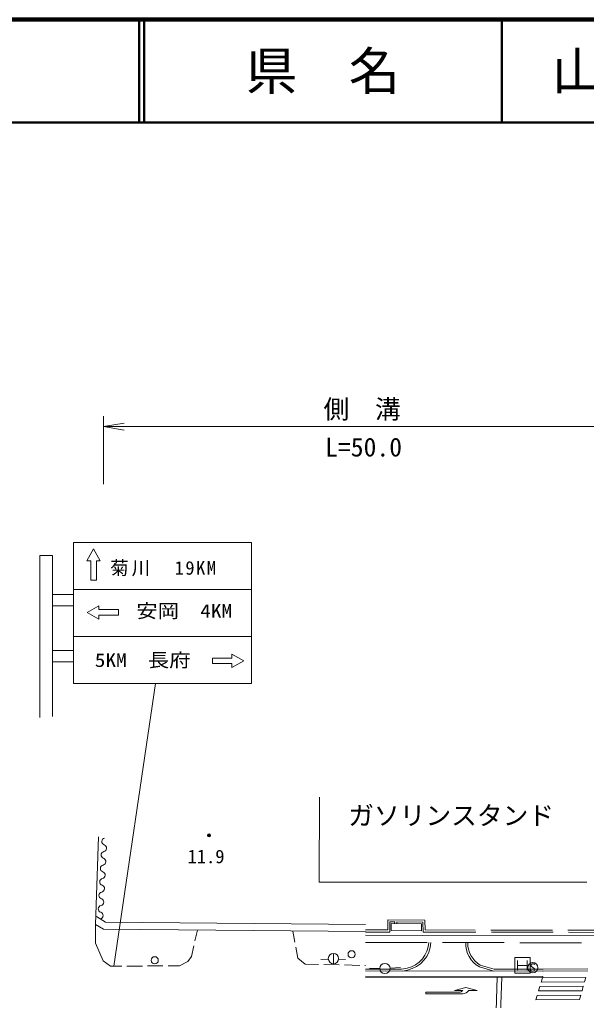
# Model space of a CAD drawing. Units: millimetres, scale not verified. Extents: x 40000 to 680000, y 20000 to 380000.
# Drawn here: x 286144 to 341222, y 284632 to 380000 of the extents above; entities that cross this region are included whole.
import ezdxf
from ezdxf.enums import TextEntityAlignment as Align

# ---------------------------------------------------------------- set-up
doc = ezdxf.new("R2010")
doc.units = ezdxf.units.MM
doc.header["$LTSCALE"] = 1000
doc.linetypes.add('DASHED', pattern=[7.5, 6, -1.5])
for name, color, linetype, lineweight in [('M-BGD', 7, 'Continuous', 13), ('M-STR-HTXT', 7, 'Continuous', 13), ('M-STR-STRC', 7, 'Continuous', 13), ('M-TTL', 2, 'Continuous', 140), ('M-TTL-LINE', 7, 'Continuous', 50), ('M-WORK', 1, 'Continuous', 13)]:
    doc.layers.add(name, color=color, linetype=linetype, lineweight=lineweight)
doc.layers.add('M-TTL-TXT', color=7, linetype='Continuous')
doc.styles.add('ＭＳ ゴシック', font='')
doc.styles.get('ＭＳ ゴシック').set_extended_font_data('MS Gothic')

# ---------------------------------------------------------------- blocks, each defined once
blk = doc.blocks.new('open_arrow')
at = {"color": 0, "linetype": 'Continuous', "lineweight": -2}
blk.add_lwpolyline([(7.5, 1.25), (0, 0), (7.5, -1.25)], dxfattribs=at)

msp = doc.modelspace()

# ---------------------------------------------------------------- linework, layer by layer
at = {"layer": 'M-BGD'}
for p, q in [((315254, 296141), (315271, 304383)), ((315254, 296141), (341264, 296124)), ((322259, 292117), (322253, 291427)), ((325209, 292091), (322259, 292117)), ((325203, 291401), (325209, 292091)), ((319749, 290972), (344467, 290923)), ((322253, 291427), (325203, 291401)), ((319747, 287492), (336997, 287467)), ((321136, 287743), (320136, 287763)), ((322159, 287768), (323156, 287836)), ((323341, 287487), (323838, 287579)), ((330823, 287881), (332221, 287483))]:
    msp.add_line(p, q, dxfattribs=at)
at = {"layer": 'M-BGD', "linetype": 'DASHED'}
for p, q in [((321919, 292459), (321915, 291481)), ((325510, 292441), (321919, 292459)), ((322118, 292258), (322115, 291281)), ((322118, 292258), (322594, 292256)), ((322594, 292256), (322589, 292114)), ((322802, 292255), (325316, 292242)), ((322802, 292255), (322804, 292112)), ((325316, 292242), (325349, 291277)), ((325542, 291477), (325510, 292441)), ((321915, 291481), (319749, 291481)), ((319749, 291281), (322115, 291281)), ((325342, 290955), (319749, 290969)), ((345488, 291241), (325349, 291277)), ((345422, 291442), (325542, 291477)), ((319748, 290272), (344500, 290222)), ((319748, 290269), (325341, 290255)), ((332249, 287683), (330902, 288066)), ((323249, 287673), (319747, 287679)), ((323802, 287776), (323249, 287673)), ((337029, 287681), (332249, 287683)), ((341349, 287692), (337029, 287681)), ((337029, 287481), (341349, 287492))]:
    msp.add_line(p, q, dxfattribs=at)
at = {"layer": 'M-BGD'}
msp.add_circle((321649, 287733), 500, dxfattribs=at)
for centre, radius, start, end in [((323259, 290361), 2642, 281.75829, 358.10089), ((323259, 290361), 2842, 281.75837, 358.10089), ((332163, 290185), 2666, 178.50234, 239.80961), ((332163, 290185), 2466, 178.50224, 239.23751)]:
    msp.add_arc(centre, radius, start, end, dxfattribs=at)
at = {"layer": 'M-STR-HTXT'}
for p, q in [((294309, 334826), (294309, 341428)), ((294309, 340428), (344657, 340428))]:
    msp.add_line(p, q, dxfattribs=at)
at = {"layer": 'M-STR-STRC'}
for p, q in [((291372, 329162), (291372, 315449)), ((291372, 329162), (308667, 329162)), ((308667, 329162), (308667, 315449)), ((292690, 327387), (293338, 328530)), ((293338, 328530), (293985, 327387)), ((288108, 327903), (289330, 327903)), ((288108, 327903), (288108, 317567)), ((289330, 312251), (289330, 327903)), ((293071, 327387), (292690, 327387)), ((293071, 325483), (293071, 327387)), ((293985, 327387), (293604, 327387)), ((293604, 327387), (293604, 325483)), ((293604, 325483), (293071, 325483)), ((291372, 324591), (308667, 324591)), ((289330, 324095), (291372, 324095)), ((291372, 323007), (289330, 323007)), ((292702, 322360), (293844, 323007)), ((293844, 321713), (292702, 322360)), ((293844, 323007), (293844, 322627)), ((293844, 322627), (295748, 322627)), ((295748, 322627), (295748, 322094)), ((295748, 322094), (293844, 322094)), ((293844, 322094), (293844, 321713)), ((291372, 320020), (308667, 320020)), ((289330, 318655), (291372, 318655)), ((304874, 317920), (306778, 317920)), ((304874, 317387), (304874, 317920)), ((306778, 317920), (306778, 318301)), ((306778, 318301), (307921, 317653)), ((307921, 317653), (306778, 317006)), ((288108, 317567), (288108, 312127)), ((291372, 317567), (289330, 317567)), ((306778, 317387), (304874, 317387)), ((306778, 317006), (306778, 317387)), ((291372, 315449), (308667, 315449)), ((295285, 287949), (299349, 315449)), ((334536, 288504), (334536, 287567)), ((334536, 288036), (335474, 288036)), ((335474, 288504), (335474, 287567)), ((319747, 286992), (336996, 286967)), ((319747, 286842), (336996, 286817)), ((332546, 286890), (332357, 280890)), ((332807, 280888), (332995, 286875)), ((336964, 286841), (336837, 286409)), ((336837, 286409), (341055, 286430)), ((341183, 286862), (336964, 286841)), ((336996, 286967), (336996, 286817)), ((341055, 286430), (341183, 286862)), ((325611, 285283), (325611, 285433)), ((328854, 285432), (325611, 285433)), ((329211, 285282), (325611, 285283)), ((329511, 285882), (328411, 285582)), ((329211, 285582), (328411, 285582)), ((330611, 285581), (329511, 285882)), ((330611, 285581), (329811, 285581)), ((336581, 285546), (336709, 285978)), ((340800, 285567), (336581, 285546)), ((336709, 285978), (340927, 285999)), ((340927, 285999), (340800, 285567)), ((336325, 284683), (336453, 285115)), ((340544, 284704), (336325, 284683)), ((336453, 285115), (340672, 285136)), ((340672, 285136), (340544, 284704))]:
    msp.add_line(p, q, dxfattribs=at)
msp.add_lwpolyline([(334255, 287286), (334255, 288786), (335755, 288786), (335755, 287286)], close=True, dxfattribs=at)
msp.add_lwpolyline([(336220, 288108), (336197, 288142), (336162, 288165), (336112, 288183), (336035, 288195), (335969, 288187), (335909, 288158), (335868, 288109), (335857, 288052), (335854, 288015), (335866, 287962), (335897, 287930), (336142, 287733), (336165, 287684), (336176, 287619), (336162, 287561), (336137, 287517), (336096, 287477), (336016, 287467), (335902, 287484), (335854, 287499), (335810, 287528), (335777, 287571), (335751, 287633)], dxfattribs=at)
msp.add_circle((336018, 287813), 498, dxfattribs=at)
for centre, radius, start, end in [((328854, 285932), 500, 269.98196, 315.55496), ((329090, 286274), 1000, 276.94953, 316.1445)]:
    msp.add_arc(centre, radius, start, end, dxfattribs=at)
at = {"layer": 'M-TTL'}
msp.add_line((680000, 380000), (40000, 380000), dxfattribs=at)
at = {"layer": 'M-TTL-LINE'}
for p, q in [((297750, 380000), (297750, 370000)), ((298250, 380000), (298250, 370000)), ((333000, 380000), (333000, 370000)), ((40000, 370000), (680000, 370000))]:
    msp.add_line(p, q, dxfattribs=at)
at = {"layer": 'M-WORK'}
for p, q in [((293532, 292002), (293816, 300526)), ((293532, 292002), (293503, 290210)), ((293532, 292002), (294309, 291542)), ((293601, 292774), (294503, 292241)), ((294503, 292241), (319749, 292014)), ((294309, 291542), (319749, 291314)), ((303180, 290430), (303415, 291461)), ((312691, 291377), (312893, 290308)), ((293503, 290210), (294276, 288470)), ((302835, 288912), (303069, 289943)), ((312986, 289816), (313187, 288747)), ((316644, 289195), (316644, 288195)), ((294276, 288470), (294967, 287946)), ((301675, 288001), (302503, 288415)), ((302503, 288415), (302835, 288912)), ((313187, 288747), (313887, 288158)), ((313887, 288158), (315202, 288128)), ((315416, 288618), (316144, 288626)), ((315702, 288117), (317202, 288084)), ((317142, 288626), (317813, 288610)), ((317701, 288073), (319201, 288040)), ((319701, 288029), (319748, 288028)), ((294967, 287946), (296071, 287955)), ((296571, 287959), (298071, 287971)), ((298571, 287976), (300071, 287988)), ((300571, 287992), (301675, 288001))]:
    msp.add_line(p, q, dxfattribs=at)
for centre, radius in [((304550, 300676), 150), ((304550, 300676), 120), ((304550, 300676), 90), ((304550, 300676), 60), ((304550, 300676), 30), ((304550, 300676), 20), ((316644, 288695), 500), ((318410, 289116), 350), ((299269, 288531), 350)]:
    msp.add_circle(centre, radius, dxfattribs=at)
for centre, start, end in [((294466, 300080), 102.44127, 251.64415), ((294252, 299433), 282.44127, 71.64415), ((294398, 298769), 102.44127, 251.64415), ((294331, 297458), 102.44127, 251.64415), ((294184, 298123), 282.44127, 71.64415), ((294116, 296812), 282.44127, 71.64415), ((294263, 296147), 102.44127, 251.64415), ((294049, 295501), 282.44127, 71.64415), ((294195, 294836), 102.44127, 251.64415), ((294127, 293525), 102.44127, 251.64415), ((293981, 294190), 282.44127, 71.64415), ((293913, 292879), 282.44127, 71.64415)]:
    msp.add_arc(centre, 340, start, end, dxfattribs=at)

# ---------------------------------------------------------------- block references
at = {"layer": 'M-STR-HTXT', "xscale": 267, "yscale": 267}
msp.add_blockref('open_arrow', (294309, 340428), dxfattribs=at)

# ---------------------------------------------------------------- texts
at = {"layer": 'M-BGD', "style": 'ＭＳ ゴシック'}
msp.add_text('ガソリンスタンド', height=1833, dxfattribs=at).set_placement((328079, 301140), align=Align.BOTTOM_CENTER)
at = {"layer": 'M-STR-HTXT', "style": 'ＭＳ ゴシック'}
msp.add_text('側\u3000溝', height=1833, dxfattribs=at).set_placement((319431, 342123), align=Align.MIDDLE_CENTER)
msp.add_text('L=50.0', height=1833, dxfattribs=at).set_placement((319569, 336965), align=Align.BOTTOM_CENTER)
at = {"layer": 'M-STR-STRC', "style": 'ＭＳ ゴシック', "width": 1.15}
for s, p in [('安岡\u30004KM', (297485, 321444)), ('5KM\u3000長府', (293447, 316659))]:
    msp.add_text(s, height=1320, dxfattribs=at).set_placement(p, align=Align.BOTTOM_LEFT)
at = {"layer": 'M-STR-STRC', "insert": (294942, 325866), "char_height": 1320, "attachment_point": 7, "style": 'ＭＳ ゴシック'}
msp.add_mtext('\\T1.16;菊川\u300019KM', dxfattribs=at)
at = {"layer": 'M-TTL-TXT', "style": 'ＭＳ ゴシック'}
for s, p in [('県\u3000名', (315625, 375000)), ('山\u3000口\u3000県', (350375, 375000))]:
    msp.add_text(s, height=3666, dxfattribs=at).set_placement(p, align=Align.MIDDLE_CENTER)
at = {"layer": 'M-WORK', "style": 'ＭＳ ゴシック'}
msp.add_text('11.9', height=1320, dxfattribs=at).set_placement((304261, 298626), align=Align.MIDDLE_CENTER)

doc.saveas('drawing.dxf')
